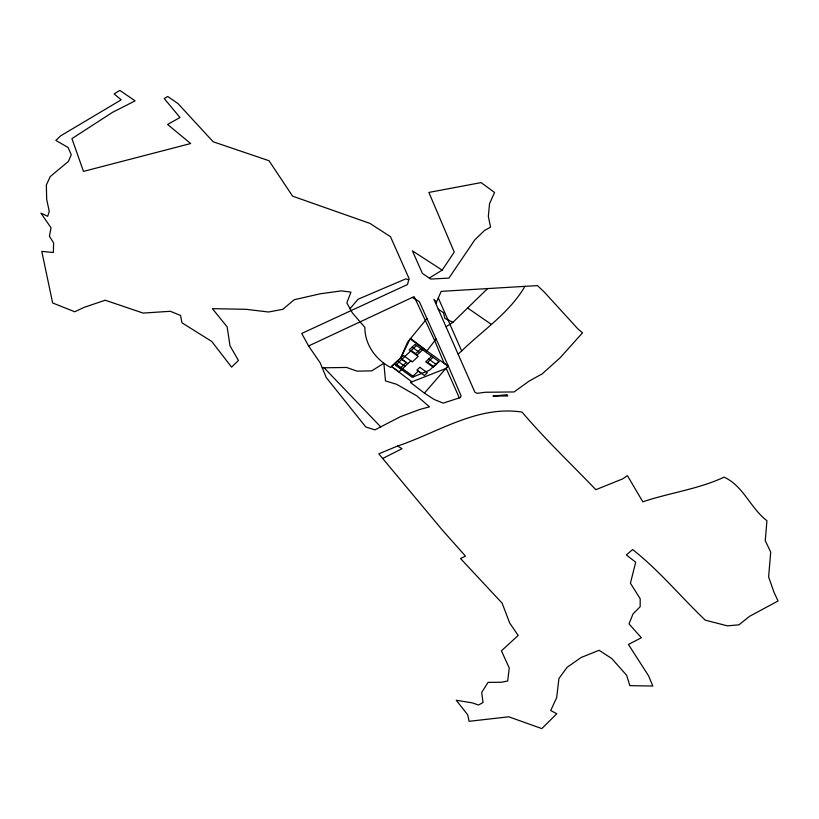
<?xml version="1.0" encoding="UTF-8"?>
<svg xmlns="http://www.w3.org/2000/svg" width="819" height="819" viewBox="0 0 819 819"><rect width="100%" height="100%" fill="white"/><g stroke="black" fill="none" stroke-linecap="round" stroke-linejoin="round"><path stroke-width="1.23" d="M408.732 279.842L409.06 278.562L390.468 236.691L369.881 223.372L292.608 196.171L269.001 160.719L213.186 141.789L178.02 103.593L167.721 96.468L164.25 98.556L179.985 117.516L167.608 124.457L190.663 143.54L83.487 171.396L71.929 138.626L112.479 112.367L135.115 100.86L119.85 90.387L114.148 93.929L121.192 99.836L60.688 135.811L55.856 140.428L68.079 147.461L71.284 154.75L68.407 161.415L50.266 176.556L46.345 185.043L46.683 199.375L49.253 211.343L47.697 216.308L40.95 213.145L51.013 227.764L49.437 236.281L53.624 242.936L53.348 252.498L41.789 251.382L52.641 302.969L74.754 311.773L84.091 307.36L105.201 300.225L143.151 313.083L170.332 311.292L180.549 315.458L181.941 322.778L211.732 341.441L231.593 367.127L238.431 360.452L229.996 345.802L227.15 326.904L212.408 308.661L246.079 309.306L268.519 312.008L282.811 309.326L294.195 299.734L320.26 293.786L341.431 290.868L350.941 292.127L346.836 302.897L352.436 312.991L364.864 327.344C364.762 344.502 375.665 359.521 390.499 367.393L400.726 357.903L410.155 338.923L447.921 366.083L424.416 393.13L410.401 382.442L446.222 368.376L448.157 365.755L419.328 301.627L412.264 297.451L308.589 345.966L301.72 333.456L407.514 284.51L408.732 279.842L405.855 278.849L358.098 299.222L350.041 308.691M400.726 357.903L407.647 342.004L426.904 318.642M438.288 297.973L435.821 303.624L474.877 392.188L477.149 393.325L485.268 392.26L514.097 391.943L528.992 381.183L542.209 373.863L560.206 357.698L582.544 332.801L578.071 329.095L544.338 292.117L537.489 285.606L441.206 291.349L438.288 297.973L461.67 350.941L458.292 354.013M442.178 270.127L454.258 252.119L428.869 192.424L481.122 182.606L494.553 192.475L489.537 203.706L488.339 216.421L490.561 227.15L484.449 230.538L474.856 239.803L448.925 278.102L430.784 279.054L422.43 273.444L412.397 250.86L442.178 270.127L429.299 278.061M524.938 286.343C509.51 312.868 483.21 329.944 461.67 350.941M446.109 326.73L452.927 322.297L487.694 288.472M436.056 338.984L426.904 350.972L410.554 338.442M416.554 345.475L395.557 365.274L412.285 377.303L429.545 370.198L438.81 361.476M400.941 367.536L406.275 362.52L401.853 359.336M420.986 348.659L415.673 353.665L411.24 350.481M410.841 360.851L399.088 371.918L391.584 366.513L403.327 355.446L412.336 361.926L418.212 356.398L409.203 349.918L415.069 344.379L439.107 361.66L433.231 367.199L425.716 361.793L431.593 356.265M416.707 355.313L422.584 349.785M412.96 376.177L418.294 371.161L421.539 373.495M432.995 357.299L427.682 362.305L433.497 366.482M382.668 458.476L402.037 448.71L397.635 445.997L378.808 453.849L442.332 530.067L465.458 556.091L460.544 558.548L502.108 603.142L509.756 623.126L518.192 635.462L501.423 650.839L509.254 667.966L507.688 680.999L501.494 682.227L488.032 682.391L481.715 692.444L483.015 702.538L478.531 705.016L472.194 702.856L456.234 700.255L467.669 714.731L469.113 721.314L508.794 716.799L541.809 728.613L556.777 713.748L550.716 710.534L556.664 697.634L558.927 678.531L567.117 667.29L581.244 657.432L599.099 650.296L611.773 658.537L626.607 675.255L629.862 685.646L652.804 686.035L648.638 675.941L628.439 644.451L641.359 637.745L629.043 623.914L632.985 613.974L640.182 606.684L640.171 598.709L630.415 583.2L635.708 562.223L626.351 554.944L632.616 549.549C659.254 570.474 680.824 596.908 705.313 620.178L727.426 625.859L738.963 624.815L749.631 616.277L778.05 600.972L774.037 592.352L768.611 576.965L770.71 552.108L765.253 540.653L766.932 520.7C750.399 508.169 743.437 485.913 724.088 477.16C698.29 489.209 669.696 492.762 642.813 501.801L627.405 475.624L622.737 478.859L595.853 489.68C571.13 463.974 545.208 439.301 522.031 412.1C477.497 405.149 438.032 432.463 397.665 446.027M412.264 297.451L414.076 296.673L415.468 299.334L434.694 340.673L444.246 363.431L448.157 365.755L461.087 395.792L460.432 397.522L443.253 403.122L434.08 399.437L424.416 393.13M322.256 367.813L346.642 367.465L356.961 371.13L371.683 370.884L383.865 363.267L385.483 380.896L396.683 384.326L416.84 395.905L429.504 406.838L419.594 409.531L400.491 416.656L374.938 429.862L365.858 427.037L326.249 377.549L320.26 362.96L308.589 345.966M452.927 322.297L444.901 318.417L443.458 312.684L438.267 309.162M467.813 308.139L491.216 324.304M412.131 347.143L419.645 352.549M428.654 359.029L436.169 364.424M400.389 358.21L407.903 363.616M397.45 360.984L404.965 366.38M396.519 364.363L413.708 376.72M394.523 363.749L402.027 369.144M391.513 366.451L411.875 381.859M324.078 367.751L380.712 426.883M446.222 368.376L459.305 397.809M436.507 302.016L435.821 303.624L433.906 299.334L436.507 302.016M419.85 367.332L416.912 370.096L424.426 375.491L427.354 372.727L419.85 367.332M506.797 394.758L492.936 396.079L507.821 395.946L506.797 394.758"/></g></svg>
